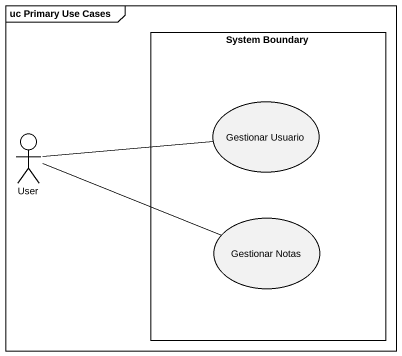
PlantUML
@startuml
mainframe uc Primary Use Cases
rectangle "System Boundary" as System_Boundary {
  usecase "Gestionar Usuario" as Gestionar_Usuario
  usecase "Gestionar Notas" as Gestionar_Notas
}
actor User
User -right- Gestionar_Usuario
User -right- Gestionar_Notas
@enduml
